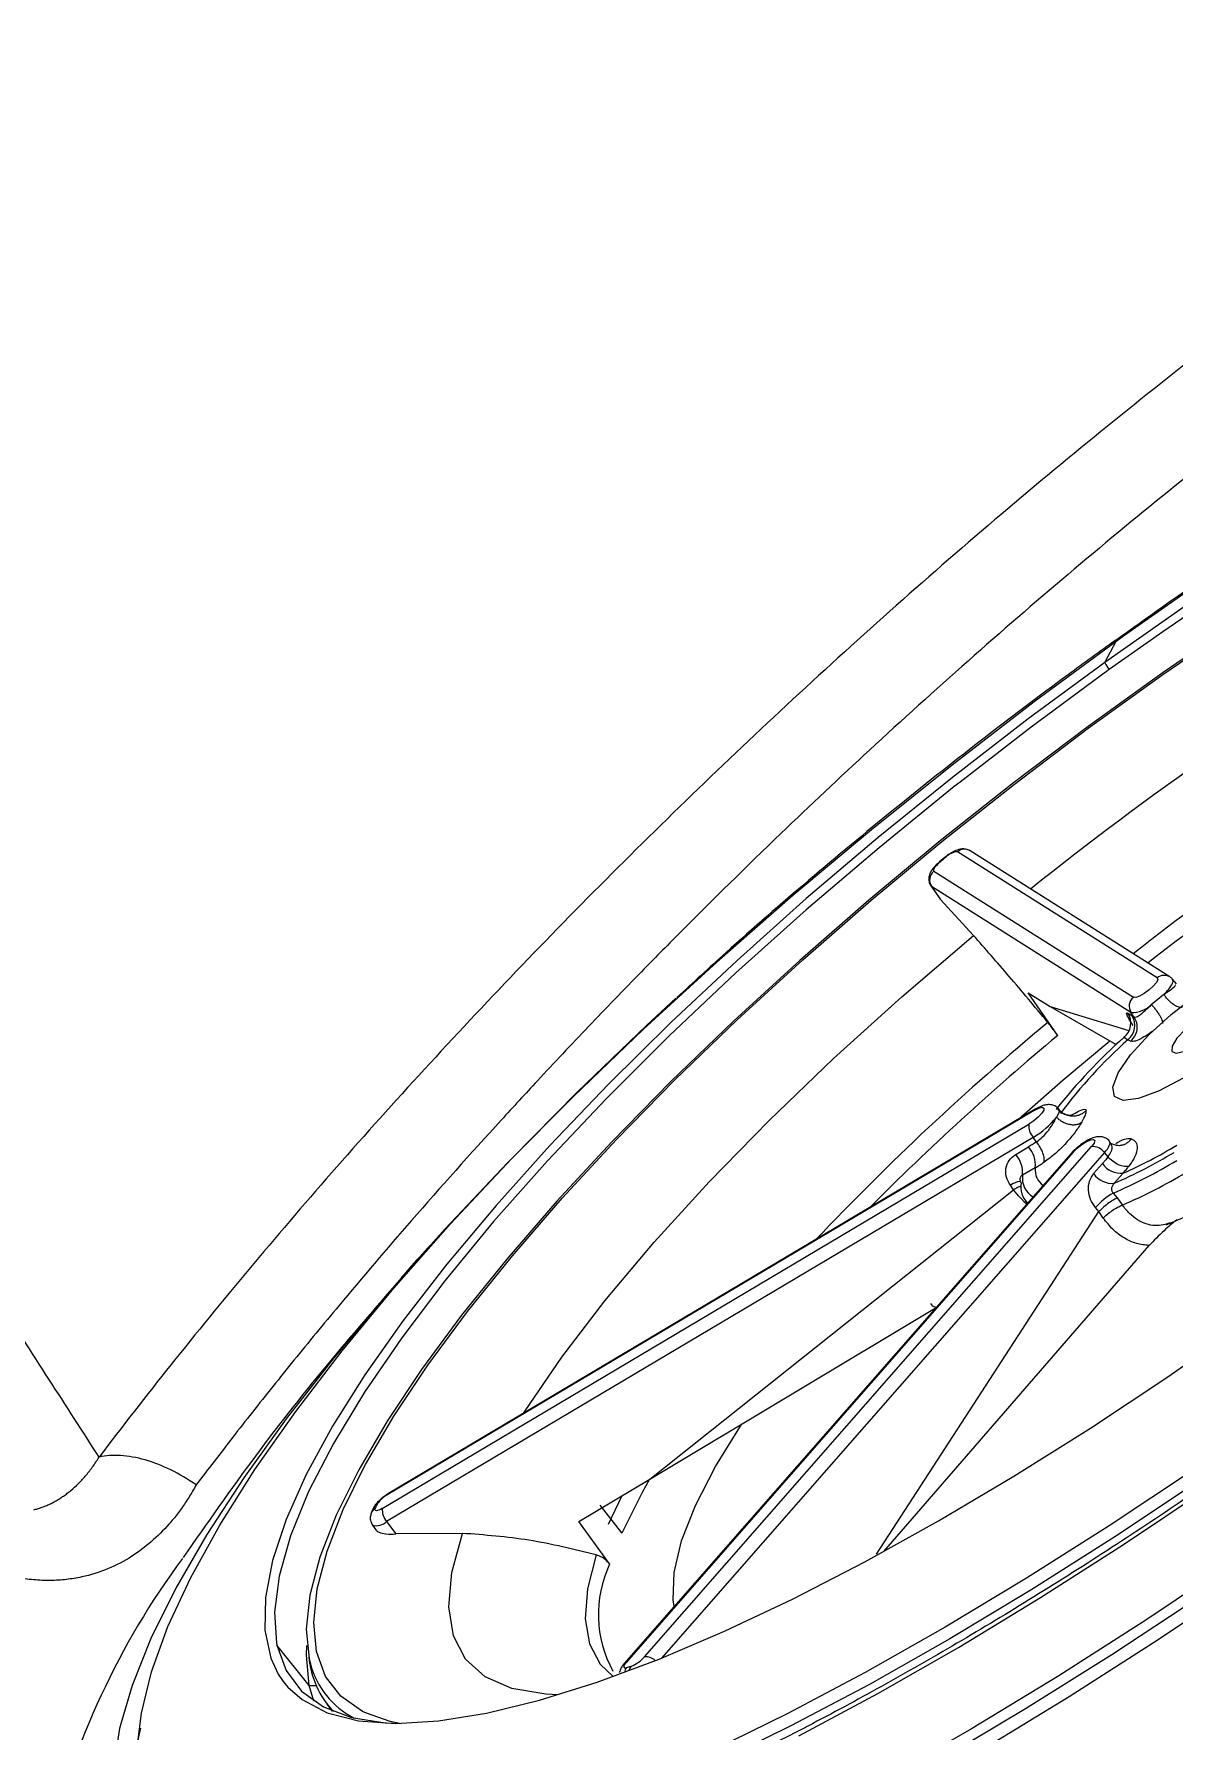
# Model space of a CAD drawing. Extents: x 0 to 84, y -21 to 126.
# Drawn here: x 64.336 to 66.344, y 11.124 to 14.113 of the extents above; entities that cross this region are included whole.
import ezdxf

# ---------------------------------------------------------------- set-up
doc = ezdxf.new("R2010")
doc.units = 0
doc.header["$MEASUREMENT"] = 0
doc.layers.add('1', color=4, linetype='Continuous')

# ---------------------------------------------------------------- blocks, each defined once
blk = doc.blocks.new('PRODIGY')
at = {"layer": '1', "color": 3, "linetype": 'Continuous', "lineweight": 25}
for p, q in [((66.2219, 13.0063), (66.2421, 13.0438)), ((66.3241, 13.0604), (66.2295, 12.9936)), ((66.2529, 13.0511), (66.2436, 13.0444)), ((66.2523, 13.0499), (66.2529, 13.0511)), ((65.941, 12.6632), (65.9306, 12.6547)), ((66.3141, 12.4506), (65.9627, 12.6727)), ((66.3362, 12.4523), (65.9848, 12.6744)), ((65.9207, 12.6383), (66.2721, 12.4163)), ((65.9157, 12.6126), (65.9312, 12.5902)), ((66.2679, 12.3897), (65.9166, 12.6118)), ((65.9166, 12.6118), (65.932, 12.5894)), ((65.9906, 12.5252), (65.932, 12.5894)), ((66.3482, 12.4398), (66.341, 12.4481)), ((66.1386, 12.3495), (66.087, 12.4244)), ((66.087, 12.4244), (66.1255, 12.4001)), ((66.3152, 12.4123), (66.3041, 12.4035)), ((66.3258, 12.4212), (66.3152, 12.4123)), ((66.1255, 12.4001), (66.2643, 12.3581)), ((66.1255, 12.4001), (66.242, 12.3333)), ((66.2624, 12.3885), (66.2693, 12.3841)), ((66.2736, 12.3816), (66.2679, 12.3897)), ((66.1385, 12.3495), (66.1389, 12.3489)), ((66.2557, 12.346), (66.2626, 12.3416)), ((66.2584, 12.3034), (66.2583, 12.3032)), ((66.0976, 12.2171), (64.959, 11.5404)), ((66.0992, 12.219), (64.9605, 11.5423)), ((66.1406, 12.2129), (66.1367, 12.2053)), ((66.1416, 12.218), (66.1406, 12.2129)), ((66.1408, 12.2195), (66.1416, 12.218)), ((64.9495, 11.516), (66.0881, 12.1927)), ((66.0957, 12.1696), (64.9571, 11.493)), ((66.1016, 12.1616), (66.0957, 12.1696)), ((66.1628, 12.1414), (65.3755, 11.2427)), ((66.166, 12.1434), (65.3787, 11.2447)), ((65.4112, 11.2546), (66.1985, 12.1533)), ((66.2212, 12.1427), (65.4412, 11.2523)), ((66.0649, 12.1395), (66.0873, 12.1528)), ((66.2275, 12.1351), (66.2212, 12.1427)), ((66.2329, 12.1577), (66.2315, 12.1608)), ((66.2422, 12.1552), (66.2334, 12.1584)), ((66.0994, 12.116), (66.077, 12.1027)), ((66.2022, 12.1057), (66.2177, 12.1234)), ((66.0612, 12.0774), (66.0557, 12.0851)), ((66.2386, 12.0887), (66.254, 12.1064)), ((65.4206, 11.5673), (66.0612, 12.0774)), ((66.0697, 12.0666), (66.0612, 12.0774)), ((66.0842, 12.0517), (66.0697, 12.0666)), ((66.0818, 12.058), (66.0855, 12.0532)), ((66.2438, 12.0628), (66.2528, 12.0503)), ((65.8199, 11.4351), (66.2113, 12.0387)), ((66.2113, 12.0387), (66.2053, 12.046)), ((66.2192, 12.0272), (66.2113, 12.0387)), ((65.8328, 11.4398), (66.3001, 11.9791)), ((65.4206, 11.5673), (65.9251, 11.8701)), ((65.2957, 11.4931), (65.4206, 11.5673)), ((64.9324, 11.5137), (64.93, 11.5076)), ((65.3325, 11.5217), (65.3708, 11.473)), ((65.3712, 11.5379), (65.347, 11.4876)), ((64.9321, 11.4865), (64.9379, 11.4782)), ((64.9571, 11.493), (64.9734, 11.4709)), ((65.3495, 11.4181), (65.2957, 11.4931)), ((65.0906, 11.472), (64.9734, 11.4709)), ((65.3712, 11.4725), (65.3708, 11.473)), ((65.3495, 11.4181), (65.3499, 11.4175)), ((64.8207, 11.2042), (64.7639, 11.2748)), ((64.829, 11.1763), (64.8207, 11.2042)), ((64.8207, 11.2042), (64.8328, 11.2042)), ((64.8521, 11.1711), (64.8615, 11.1589))]:
    blk.add_line(p, q, dxfattribs=at)
at = {"layer": '1', "color": 3, "linetype": 'Continuous', "lineweight": 25, "flags": 128}
for points in [[(67.9653, 13.8948), (67.9308, 13.8905), (67.8369, 13.8733), (67.7345, 13.8472), (67.6244, 13.8123), (67.507, 13.7689), (67.3833, 13.7172), (67.2537, 13.6576), (67.1192, 13.5903), (66.9805, 13.5158), (66.8384, 13.4344), (66.6937, 13.3468), (66.5473, 13.2533), (66.4001, 13.1546), (66.2529, 13.0511)], [(66.3877, 11.3588), (66.2345, 11.258), (66.0823, 11.1627), (65.9322, 11.0733)], [(67.9031, 13.6532), (67.8988, 13.6574), (67.8581, 13.6852), (67.8058, 13.7035), (67.7425, 13.712), (67.6685, 13.7107), (67.5845, 13.6996), (67.491, 13.6788), (67.3888, 13.6485), (67.2787, 13.6089), (67.1615, 13.5602), (67.038, 13.5029), (66.9093, 13.4374), (66.7763, 13.3642), (66.64, 13.2839), (66.5015, 13.197), (66.3617, 13.1042), (66.2219, 13.0063)], [(67.9404, 13.5573), (67.9237, 13.6033), (67.895, 13.6403), (67.8545, 13.6679), (67.8027, 13.686), (67.7398, 13.6945), (67.6663, 13.6932), (67.5828, 13.6822), (67.49, 13.6616), (67.3885, 13.6315), (67.2791, 13.5921), (67.1627, 13.5438), (67.0401, 13.4869), (66.9122, 13.4218), (66.7801, 13.3491), (66.6448, 13.2693), (66.5072, 13.183), (66.3684, 13.0909), (66.3241, 13.0604)], [(66.7216, 13.2459), (66.5905, 13.1657), (66.458, 13.0797), (66.3249, 12.9886), (66.1923, 12.8932), (66.061, 12.794), (65.9321, 12.6918), (65.8064, 12.5873), (65.6848, 12.4813), (65.5683, 12.3746), (65.4577, 12.2678), (65.3537, 12.1619), (65.2571, 12.0574), (65.1687, 11.9553), (65.089, 11.8562), (65.0187, 11.7609), (64.9581, 11.6699), (64.9079, 11.5841), (64.8682, 11.504), (64.8395, 11.4301), (64.8219, 11.3631), (64.8156, 11.3034), (64.8205, 11.2514), (64.8228, 11.2422)], [(64.9178, 11.589), (64.9201, 11.5933), (64.9699, 11.6783), (65.0299, 11.7684), (65.0996, 11.8629), (65.1785, 11.9611), (65.2662, 12.0622), (65.3618, 12.1657), (65.4648, 12.2707), (65.5744, 12.3764), (65.6899, 12.4822), (65.8103, 12.5872), (65.9348, 12.6907), (66.0626, 12.792), (66.1926, 12.8902), (66.324, 12.9848), (66.4559, 13.075), (66.5872, 13.1602), (66.717, 13.2397)], [(66.2436, 13.0444), (66.0973, 12.9367), (65.9528, 12.8255), (65.811, 12.7116), (65.6725, 12.5955), (65.5384, 12.4781), (65.4093, 12.3599), (65.286, 12.2416), (65.1692, 12.1241), (65.0596, 12.0078), (64.9579, 11.8936), (64.8646, 11.782), (64.7803, 11.6738), (64.7055, 11.5696), (64.6406, 11.47), (64.586, 11.3755), (64.5421, 11.2867), (64.509, 11.2042), (64.4888, 11.1363)], [(66.2219, 13.0063), (66.0867, 12.9068), (65.9534, 12.8037), (65.823, 12.698), (65.6962, 12.5903), (65.5742, 12.4814), (65.4577, 12.3721), (65.3476, 12.2631), (65.2447, 12.1554), (65.1498, 12.0496), (65.0634, 11.9464), (64.9863, 11.8468), (64.919, 11.7512), (64.8619, 11.6606), (64.8156, 11.5754), (64.7802, 11.4964), (64.7562, 11.4241), (64.7436, 11.3589), (64.7425, 11.3015), (64.753, 11.2521), (64.7663, 11.224)], [(66.2295, 12.9936), (66.0921, 12.8924), (65.9669, 12.7956)], [(65.9669, 12.7956), (65.9566, 12.7875), (65.8242, 12.6798), (65.6957, 12.5702), (65.5721, 12.4594), (65.4545, 12.3482), (65.3436, 12.2376), (65.2404, 12.1283), (65.1455, 12.0212), (65.0598, 11.917), (64.9838, 11.8167), (64.9182, 11.7208), (64.8634, 11.6303), (64.8198, 11.5456), (64.7878, 11.4675), (64.7676, 11.3966), (64.7594, 11.3334), (64.7632, 11.2784)], [(65.9316, 12.6545), (65.9309, 12.6548), (65.9307, 12.6548)], [(65.9409, 12.6631), (65.9411, 12.6632), (65.9418, 12.6629)], [(65.9166, 12.6118), (65.916, 12.6122), (65.9157, 12.6126)], [(65.1978, 11.6833), (65.2008, 11.6881), (65.2654, 11.7823), (65.3414, 11.8815), (65.4282, 11.9847), (65.5249, 12.091), (65.6306, 12.1992), (65.7442, 12.3084), (65.8646, 12.4174), (65.9906, 12.5252)], [(66.3598, 12.2739), (66.3175, 12.2515), (66.2814, 12.238), (66.2544, 12.2346), (66.2388, 12.2416), (66.2357, 12.2582), (66.2454, 12.2833), (66.2672, 12.3148), (66.2993, 12.3501), (66.339, 12.3863), (66.3832, 12.4206), (66.4283, 12.4501)], [(66.3141, 12.4506), (66.315, 12.4477), (66.3126, 12.4426), (66.3073, 12.4361), (66.2997, 12.4292), (66.2912, 12.423), (66.2829, 12.4183), (66.2762, 12.416), (66.2721, 12.4163)], [(64.5195, 11.1086), (64.5252, 11.1552), (64.5429, 11.228), (64.572, 11.3078), (64.6123, 11.3941), (64.6634, 11.4865), (64.7252, 11.5842), (64.7972, 11.6868), (64.879, 11.7936), (64.97, 11.9039), (65.0698, 12.0171), (65.1776, 12.1324), (65.2929, 12.2493), (65.4149, 12.3668), (65.4665, 12.4149)], [(66.4059, 12.3926), (66.3844, 12.378), (66.3644, 12.361), (66.3489, 12.3441), (66.3403, 12.33), (66.3398, 12.3207), (66.3476, 12.3178), (66.3625, 12.3215), (66.3822, 12.3314)], [(66.0696, 12.2014), (66.1486, 12.2708), (66.2308, 12.3397)], [(66.0976, 12.2171), (66.1055, 12.221), (66.1114, 12.2225), (66.1146, 12.2213), (66.1144, 12.2176), (66.1109, 12.212), (66.1047, 12.2053), (66.0967, 12.1985), (66.0881, 12.1927)], [(66.0976, 12.2171), (66.0985, 12.2185), (66.0992, 12.219)], [(66.166, 12.1434), (66.164, 12.1425), (66.1628, 12.1414)], [(66.166, 12.1434), (66.1729, 12.1503), (66.1813, 12.1569), (66.1898, 12.1622), (66.1971, 12.1654), (66.2022, 12.166), (66.2042, 12.1639), (66.2029, 12.1595), (66.1985, 12.1533)], [(66.2367, 12.0713), (66.2407, 12.0666), (66.2438, 12.0628)], [(64.7833, 11.2011), (64.8082, 11.1791), (64.8525, 11.1559), (64.9076, 11.1418), (64.9731, 11.137), (65.0485, 11.1415), (65.1331, 11.1552), (65.2266, 11.1781), (65.3281, 11.21), (65.4369, 11.2506), (65.5522, 11.2996), (65.6733, 11.3568), (65.7992, 11.4217), (65.9291, 11.4938), (66.0619, 11.5726), (66.1968, 11.6575), (66.3328, 11.748), (66.4689, 11.8433)], [(66.5341, 11.6671), (66.3868, 11.564), (66.2395, 11.4657), (66.0933, 11.3729), (65.9488, 11.2861), (65.8072, 11.2059), (65.6692, 11.1328), (65.5357, 11.0672), (65.4075, 11.0095), (65.2853, 10.9601), (65.1701, 10.9192), (65.0623, 10.8872), (64.9628, 10.8642), (64.8721, 10.8504), (64.7908, 10.8458), (64.7294, 10.8492)], [(66.5224, 11.6854), (66.376, 11.5828), (66.2296, 11.4851), (66.0842, 11.3929), (65.9406, 11.3067), (65.7999, 11.2269), (65.6627, 11.1543), (65.53, 11.089), (65.4025, 11.0317), (65.2811, 10.9826), (65.1666, 10.942), (65.0595, 10.9101), (64.9606, 10.8873), (64.8704, 10.8735), (64.8436, 10.8711)], [(65.4634, 11.343), (65.4618, 11.3551), (65.4635, 11.4031), (65.4765, 11.4586), (65.5008, 11.521), (65.536, 11.5897), (65.5819, 11.6639), (65.5824, 11.6647)], [(64.4888, 11.1363), (64.4869, 11.1284), (64.4761, 11.0597)], [(65.6832, 11.1152), (65.8219, 11.1898), (65.964, 11.2711), (66.1086, 11.3587), (66.255, 11.4522), (66.4023, 11.551), (66.5495, 11.6544)], [(64.9217, 11.155), (64.9147, 11.1584), (64.8767, 11.185), (64.8496, 11.2201), (64.8336, 11.2636), (64.8287, 11.3152), (64.8349, 11.3743), (64.8524, 11.4407), (64.8808, 11.5139), (64.9178, 11.589)], [(64.9605, 11.5423), (64.9599, 11.5418), (64.959, 11.5404)], [(65.4203, 11.5675), (65.4069, 11.5439), (65.3712, 11.4725)], [(66.6085, 11.5351), (66.4523, 11.4253), (66.2961, 11.3204), (66.1408, 11.2209), (65.9872, 11.1274), (65.8361, 11.0405), (65.6885, 10.9605), (65.5451, 10.888), (65.4067, 10.8233), (65.2742, 10.7669), (65.1483, 10.719), (65.0296, 10.6798), (64.9188, 10.6498), (64.8166, 10.6289), (64.7235, 10.6173), (64.64, 10.615), (64.5667, 10.6222), (64.5039, 10.6387), (64.4519, 10.6645), (64.4111, 10.6993), (64.3817, 10.7431), (64.3639, 10.7955)], [(64.9495, 11.516), (64.9464, 11.5143), (64.9435, 11.513), (64.9411, 11.5121), (64.939, 11.5118), (64.9376, 11.512), (64.9367, 11.5127), (64.9364, 11.5139), (64.9368, 11.5155)], [(66.6311, 11.5009), (66.4736, 11.3901), (66.316, 11.2843), (66.1592, 11.1839), (66.0042, 11.0895), (65.8518, 11.0018), (65.7028, 10.9211), (65.5581, 10.8479), (65.4185, 10.7827), (65.2848, 10.7257), (65.1577, 10.6774), (65.0379, 10.6379), (64.9262, 10.6075), (64.823, 10.5865), (64.7291, 10.5748), (64.6449, 10.5725), (64.5709, 10.5797), (64.5075, 10.5964), (64.463, 10.6174)], [(65.2595, 11.1877), (65.2376, 11.1886), (65.1779, 11.1986), (65.1306, 11.2193), (65.096, 11.2504), (65.0746, 11.2917), (65.0665, 11.3427), (65.0719, 11.403), (65.0906, 11.472)], [(65.3261, 11.434), (65.3107, 11.3741), (65.3067, 11.3217), (65.3144, 11.2773), (65.3334, 11.2414), (65.3558, 11.2197)], [(64.7639, 11.2748), (64.78, 11.2301), (64.8074, 11.1938), (64.8458, 11.1663), (64.8951, 11.1477), (64.9548, 11.1383), (64.9826, 11.1371)], [(64.8207, 11.2042), (64.816, 11.2572), (64.8168, 11.2743)], [(65.3755, 11.2427), (65.3767, 11.2437), (65.3787, 11.2447)], [(64.7663, 11.224), (64.7749, 11.2112), (64.7833, 11.2011)], [(64.9797, 11.1371), (64.9632, 11.1407), (64.9217, 11.155)]]:
    blk.add_lwpolyline(points, dxfattribs=at)
at = {"layer": '1', "color": 3, "linetype": 'Continuous', "lineweight": 25}
for centre, radius, start, end in [((69.7727, 8.0076), 5.8914, 120.94253, 128.67437), ((66.2605, 13.0208), 0.0412, 200.6038, 221.2582), ((69.5096, 8.3496), 5.2586, 121.3134, 128.0064), ((69.5752, 8.2586), 5.3419, 122.4148, 127.8494), ((65.9749, 12.6582), 0.019, 58.516, 130.0777), ((65.9549, 12.6228), 0.0393, 126.2579, 151.3598), ((69.3529, 8.4824), 5.3956, 129.213, 129.3529), ((65.9641, 12.6425), 0.0303, 92.6764, 137.5655), ((65.9332, 12.6228), 0.0199, 128.6998, 213.5222), ((65.9225, 12.6402), 0.00259, 146.1181, 226.951), ((66.3263, 12.4362), 0.0188, 58.2501, 130.3307), ((66.2818, 12.4707), 0.0662, 311.7157, 333.6035), ((66.3349, 12.4446), 0.00705, 331.2084, 29.4186), ((66.2846, 12.4007), 0.0199, 128.6959, 213.5246), ((66.2358, 12.3709), 0.0319, 308.6969, 33.5254), ((66.2427, 12.3665), 0.0319, 308.6818, 33.5395), ((66.2695, 12.4398), 0.0501, 268.1685, 313.5729), ((69.0753, 8.8069), 4.6297, 129.6426, 136.5726), ((69.2369, 8.6298), 4.8404, 129.7937, 135.1131), ((66.9298, 11.5913), 1.0119, 131.7707, 141.6796), ((66.8345, 11.6986), 0.8605, 131.6491, 143.3873), ((66.0227, 12.2949), 0.145, 300.215, 321.8298), ((66.1184, 12.1899), 0.0304, 174.724, 221.6579), ((66.0286, 12.1071), 0.0486, 354.7197, 41.6587), ((66.051, 12.1204), 0.0487, 354.7234, 41.6484), ((66.2007, 12.1285), 0.025, 34.8301, 95.0435), ((66.1849, 12.1769), 0.0499, 316.7377, 335.4592), ((66.2243, 12.1596), 0.00686, 330.308, 30.358), ((65.8694, 12.931), 0.9196, 293.668, 301.0544), ((65.9001, 12.9014), 0.8702, 293.9971, 301.0236), ((66.1331, 12.1122), 0.0339, 173.569, 233.9459), ((66.2505, 12.1462), 0.04, 214.8306, 275.0469), ((65.8664, 12.9288), 0.934, 293.356, 301.0853), ((66.0759, 12.0589), 0.0331, 95.0796, 127.8355), ((66.1136, 12.082), 0.0396, 169.5279, 225.6719), ((66.1133, 12.097), 0.0366, 171.1734, 241.4064), ((66.235, 12.1285), 0.04, 214.8299, 275.0448), ((65.8828, 12.9076), 0.9338, 293.3439, 301.0859), ((66.292, 11.9704), 0.115, 118.7397, 138.9267), ((64.9842, 11.494), 0.0528, 118.4746, 148.6619), ((64.9447, 11.5019), 0.0158, 120.1183, 158.8882), ((64.947, 11.5079), 0.0157, 120.0558, 158.2538), ((65.4854, 11.3051), 0.5875, 158.7103, 159.0206), ((65.6223, 11.2527), 0.7342, 158.5268, 158.7762), ((64.9798, 11.5132), 0.0304, 174.7287, 221.6497), ((64.939, 11.5113), 0.0258, 254.5054, 314.5153), ((65.7121, 10.6032), 1.3865, 143.5095, 166.7195), ((65.5359, 11.3291), 0.206, 154.5696, 209.0196), ((62.8655, 16.5723), 6.5493, 292.8205, 306.65853), ((64.9962, 11.3238), 0.2374, 191.037, 191.9053), ((64.9821, 11.2697), 0.1629, 185.4647, 223.2189), ((64.9683, 11.2805), 0.1504, 194.7384, 242.8482), ((65.3948, 11.2295), 0.0221, 136.7773, 155.4152), ((65.3649, 11.2952), 0.0616, 291.6612, 318.7458), ((65.4136, 11.2313), 0.0233, 45.0351, 95.8945), ((65.3775, 11.2375), 0.00301, 156.4547, 318.5508), ((65.3931, 11.2243), 0.0175, 139.819, 170.8357), ((64.9257, 12.7379), 1.5694, 286.8156, 287.1167), ((65.4009, 11.2268), 0.0173, 139.9307, 169.2892), ((64.7342, 11.068), 0.2189, 163.8968, 268.7578)]:
    blk.add_arc(centre, radius, start, end, dxfattribs=at)
for points, knots in [([(69.1415, 14.6021), (69.1178, 14.6417), (69.085, 14.6737), (69.002, 14.7216), (68.9518, 14.7376), (68.8355, 14.754), (68.7693, 14.7543), (68.6227, 14.7398), (68.5423, 14.725), (68.3691, 14.6808), (68.2764, 14.6514), (68.0805, 14.5787), (67.9773, 14.5354), (67.6551, 14.3856), (67.4229, 14.259), (67.0607, 14.0331), (66.9376, 13.9519), (66.6891, 13.7786), (66.5636, 13.6865), (66.3126, 13.4931), (66.187, 13.3918), (65.9385, 13.1819), (65.8156, 13.0733), (65.5748, 12.8513), (65.457, 12.7379), (65.229, 12.5091), (65.1189, 12.3937), (64.9087, 12.1639), (64.8086, 12.0494), (64.6674, 11.8806), (64.6219, 11.8248), (64.5339, 11.7145), (64.4915, 11.6601), (64.4508, 11.6063)], [0, 0, 0, 0, 0.0625, 0.0625, 0.125, 0.125, 0.1875, 0.1875, 0.25, 0.25, 0.3125, 0.3125, 0.375, 0.375, 0.5, 0.5, 0.5625, 0.5625, 0.625, 0.625, 0.6875, 0.6875, 0.75, 0.75, 0.8125, 0.8125, 0.875, 0.875, 0.9375, 0.9375, 0.96875, 0.96875, 1, 1, 1, 1]), ([(65.2415, 10.3531), (65.3579, 10.4073), (65.4789, 10.4682), (65.7265, 10.6025), (65.8532, 10.6759), (66.1091, 10.8338), (66.2384, 10.9183), (66.4965, 11.0969), (66.6253, 11.1909), (66.8796, 11.3865), (67.0052, 11.4881), (67.2506, 11.6966), (67.3705, 11.8035), (67.6025, 12.0207), (67.7146, 12.1308), (67.9294, 12.352), (68.0321, 12.4631), (68.3241, 12.7946), (68.4971, 13.0131), (68.7172, 13.3248), (68.784, 13.426), (68.9035, 13.6212), (68.9561, 13.7152), (69.0461, 13.8941), (69.0834, 13.9789), (69.1417, 14.1377), (69.1626, 14.2115), (69.187, 14.3466), (69.1905, 14.4077), (69.1795, 14.5158), (69.1649, 14.5628), (69.1415, 14.6021)], [0, 0, 0, 0, 0.0625, 0.0625, 0.125, 0.125, 0.1875, 0.1875, 0.25, 0.25, 0.3125, 0.3125, 0.375, 0.375, 0.4375, 0.4375, 0.5, 0.5, 0.625, 0.625, 0.6875, 0.6875, 0.75, 0.75, 0.8125, 0.8125, 0.875, 0.875, 0.9375, 0.9375, 1, 1, 1, 1]), ([(69.0818, 14.415), (69.08, 14.418), (69.0764, 14.4238), (69.0705, 14.4323), (69.0644, 14.4407), (69.0578, 14.4487), (69.0508, 14.4566), (69.0435, 14.4642), (69.0358, 14.4716), (69.0276, 14.4788), (69.019, 14.4857), (69.01, 14.4923), (69.0006, 14.4987), (68.9907, 14.5048), (68.9804, 14.5106), (68.9696, 14.5161), (68.9584, 14.5213), (68.9467, 14.5262), (68.9346, 14.5308), (68.9219, 14.535), (68.886, 14.5457), (68.8196, 14.5576), (68.71, 14.5593), (68.5805, 14.545), (68.4023, 14.507), (68.1697, 14.4327), (67.8729, 14.3074), (67.5564, 14.1461), (67.2185, 13.9472), (66.87, 13.7164), (66.5123, 13.4532), (66.2146, 13.2122), (65.9802, 13.0092), (65.8115, 12.8566), (65.6414, 12.6963), (65.5083, 12.5655), (65.3962, 12.4517), (65.3126, 12.3652), (65.2305, 12.2779), (65.1253, 12.1638), (65.007, 12.0312), (64.9007, 11.9064), (64.833, 11.8248), (64.7941, 11.7772), (64.7567, 11.7308), (64.7208, 11.6856), (64.6863, 11.6417), (64.6533, 11.5989), (64.632, 11.571), (64.6215, 11.5572)], [0, 0, 0, 0, 0.004961, 0.009964, 0.015009, 0.020095, 0.025223, 0.030394, 0.035606, 0.04086, 0.046156, 0.051494, 0.056875, 0.062297, 0.067761, 0.073268, 0.078816, 0.084406, 0.090038, 0.095711, 0.101426, 0.136972, 0.173931, 0.212233, 0.251784, 0.315042, 0.374908, 0.437398, 0.497355, 0.558848, 0.620735, 0.683097, 0.71448, 0.745976, 0.774958, 0.809253, 0.822307, 0.841005, 0.859392, 0.872803, 0.907141, 0.936438, 0.946073, 0.955528, 0.964799, 0.973885, 0.982782, 0.991488, 1, 1, 1, 1]), ([(64.4508, 11.6063), (64.3934, 11.6957), (64.3328, 11.7896), (64.2057, 11.9866), (64.1392, 12.0897), (64.0018, 12.3039), (63.931, 12.415), (63.787, 12.6439), (63.7139, 12.7616), (63.604, 12.9421), (63.5674, 13.0029), (63.4942, 13.1258), (63.4577, 13.1879), (63.3487, 13.3757), (63.2766, 13.5034), (63.1355, 13.7629), (63.0664, 13.8947), (62.9324, 14.1628), (62.8674, 14.2992), (62.8053, 14.4384)], [0, 0, 0, 0, 0.125, 0.125, 0.25, 0.25, 0.375, 0.375, 0.5, 0.5, 0.5625, 0.5625, 0.625, 0.625, 0.75, 0.75, 0.875, 0.875, 1, 1, 1, 1]), ([(69.1189, 14.3128), (69.1203, 14.302), (69.1227, 14.2823), (69.122, 14.2502), (69.1196, 14.2214), (69.1165, 14.197), (69.1124, 14.1728), (69.1076, 14.1483), (69.1009, 14.1192), (69.0918, 14.0852), (69.0803, 14.0468), (69.0605, 13.9882), (69.0296, 13.9087), (68.9833, 13.8061), (68.9286, 13.6977), (68.8706, 13.593), (68.8098, 13.4907), (68.7485, 13.3931), (68.6781, 13.2868), (68.5993, 13.1735), (68.5174, 13.0614), (68.4401, 12.96), (68.3749, 12.8771), (68.3239, 12.8139), (68.286, 12.7679), (68.2531, 12.7283), (68.216, 12.6842), (68.1559, 12.614), (68.0658, 12.5114), (67.9377, 12.3708), (67.775, 12.2004), (67.5907, 12.0175), (67.3944, 11.8331), (67.2018, 11.6617), (67.0123, 11.5015), (66.8323, 11.3568), (66.6509, 11.2176), (66.4715, 11.0866), (66.2978, 10.9662), (66.1455, 10.8654), (66.0258, 10.7897), (65.9266, 10.7288), (65.8328, 10.6728), (65.7195, 10.6075), (65.585, 10.5334), (65.4305, 10.4531), (65.3244, 10.4021), (65.2678, 10.3749)], [0, 0, 0, 0, 0.024053, 0.043547, 0.058465, 0.070896, 0.079513, 0.089272, 0.100196, 0.112283, 0.1255, 0.138871, 0.168858, 0.197157, 0.224094, 0.25302, 0.273909, 0.296081, 0.319543, 0.344303, 0.369207, 0.390318, 0.407305, 0.420161, 0.428878, 0.43527, 0.444046, 0.455446, 0.477483, 0.50547, 0.539454, 0.579495, 0.615917, 0.65265, 0.687139, 0.719357, 0.749276, 0.783401, 0.813855, 0.840609, 0.863643, 0.877195, 0.893485, 0.913923, 0.9385, 0.967199, 1, 1, 1, 1]), ([(66.5963, 13.2859), (66.5689, 13.2685), (66.4867, 13.2164), (66.368, 13.136), (66.2777, 13.0712), (66.2412, 13.045)], [0, 0, 0, 0, 0.230055, 0.688779, 1, 1, 1, 1]), ([(66.241, 13.0455), (66.213, 13.0252), (66.1327, 12.9671), (66.0018, 12.8679), (65.8493, 12.7471), (65.7, 12.6227), (65.5726, 12.5122), (65.497, 12.4423), (65.4683, 12.4158)], [0, 0, 0, 0, 0.103557, 0.2974505, 0.4910406, 0.6850895, 0.8804624, 1, 1, 1, 1]), ([(65.9848, 12.6744), (65.9821, 12.6756), (65.9775, 12.6778), (65.9703, 12.6779), (65.9629, 12.6764), (65.9545, 12.6726), (65.9464, 12.6675), (65.9421, 12.6641), (65.9409, 12.6632)], [0, 0, 0, 0, 0.177371, 0.302356, 0.450185, 0.680201, 0.916369, 1, 1, 1, 1]), ([(65.9309, 12.6549), (65.9285, 12.6528), (65.9226, 12.6477), (65.9162, 12.6398), (65.912, 12.6309), (65.9117, 12.6221), (65.9132, 12.6159), (65.9154, 12.6134), (65.9159, 12.6128)], [0, 0, 0, 0, 0.181972, 0.435331, 0.650353, 0.804603, 0.95639, 1, 1, 1, 1]), ([(66.1216, 12.372), (66.0986, 12.3996), (66.0531, 12.4544), (66.0113, 12.5018), (65.9906, 12.5252)], [0, 0, 0, 0, 0.504701, 1, 1, 1, 1]), ([(66.3258, 12.4212), (66.3286, 12.4232), (66.336, 12.4283), (66.3442, 12.4344), (66.3462, 12.4372), (66.347, 12.4384)], [0, 0, 0, 0, 0.263594, 0.688531, 1, 1, 1, 1]), ([(66.341, 12.448), (66.3408, 12.4482), (66.3397, 12.4501), (66.3378, 12.4512), (66.3362, 12.4523)], [0, 0, 0, 0, 0.126988, 1, 1, 1, 1]), ([(66.3588, 12.3991), (66.358, 12.3988), (66.3563, 12.3981), (66.3529, 12.3985), (66.3487, 12.4), (66.3438, 12.4028), (66.3388, 12.4066), (66.334, 12.4112), (66.3295, 12.4162), (66.327, 12.4196), (66.3258, 12.4212)], [0, 0, 0, 0, 0.114886, 0.238034, 0.367364, 0.499998, 0.632647, 0.761963, 0.885109, 1, 1, 1, 1]), ([(66.2718, 12.3664), (66.2702, 12.3688), (66.2657, 12.3756), (66.2612, 12.3838), (66.2592, 12.3896), (66.2613, 12.3889), (66.2624, 12.3885)], [0, 0, 0, 0, 0.1559546, 0.4352977, 0.7155264, 1, 1, 1, 1]), ([(66.2674, 12.339), (66.27, 12.3418), (66.2756, 12.3475), (66.2794, 12.3592), (66.2791, 12.3715), (66.2754, 12.3783), (66.2736, 12.3816)], [0, 0, 0, 0, 0.240878, 0.500004, 0.759117, 1, 1, 1, 1]), ([(66.2736, 12.3816), (66.2728, 12.382), (66.2714, 12.3828), (66.2699, 12.3837), (66.2693, 12.3841)], [0, 0, 0, 0, 0.5599899, 1, 1, 1, 1]), ([(66.2736, 12.3816), (66.2748, 12.3814), (66.2774, 12.3812), (66.285, 12.3861), (66.2943, 12.3941), (66.3014, 12.4009), (66.3041, 12.4035)], [0, 0, 0, 0, 0.234987, 0.4909477, 0.8064297, 1, 1, 1, 1]), ([(66.3041, 12.4035), (66.3054, 12.4019), (66.3082, 12.3987), (66.3123, 12.3935), (66.3161, 12.388), (66.3194, 12.3828), (66.3218, 12.3781), (66.3233, 12.3743), (66.3238, 12.3715), (66.3235, 12.3705), (66.3233, 12.37)], [0, 0, 0, 0, 0.114907, 0.238035, 0.367333, 0.499994, 0.632644, 0.761953, 0.885075, 1, 1, 1, 1]), ([(66.1385, 12.3495), (66.1365, 12.3524), (66.1329, 12.3575), (66.1271, 12.3652), (66.1235, 12.3696), (66.1216, 12.372)], [0, 0, 0, 0, 0.374276, 0.655927, 1, 1, 1, 1]), ([(66.3099, 12.3597), (66.3082, 12.3584), (66.3003, 12.3523), (66.2885, 12.3447), (66.2751, 12.3379), (66.2699, 12.3387), (66.2674, 12.339)], [0, 0, 0, 0, 0.078153, 0.379409, 0.68671, 1, 1, 1, 1]), ([(66.2557, 12.346), (66.2559, 12.3466), (66.2562, 12.3475), (66.2569, 12.3473), (66.257, 12.3473)], [0, 0, 0, 0, 0.799075, 1, 1, 1, 1]), ([(66.2626, 12.3416), (66.2635, 12.3411), (66.2652, 12.3402), (66.2667, 12.3394), (66.2674, 12.339)], [0, 0, 0, 0, 0.560045, 1, 1, 1, 1]), ([(66.1408, 12.2194), (66.1406, 12.2196), (66.139, 12.2223), (66.134, 12.2251), (66.1271, 12.2273), (66.1198, 12.2273), (66.1109, 12.2253), (66.1037, 12.2215), (66.0992, 12.219)], [0, 0, 0, 0, 0.02013, 0.188282, 0.333854, 0.481874, 0.66815, 1, 1, 1, 1]), ([(66.1016, 12.1616), (66.1052, 12.1644), (66.1126, 12.1701), (66.1235, 12.1826), (66.1319, 12.1952), (66.1354, 12.2025), (66.1367, 12.2053)], [0, 0, 0, 0, 0.235004, 0.490954, 0.806442, 1, 1, 1, 1]), ([(66.1367, 12.2053), (66.1381, 12.2039), (66.1411, 12.201), (66.1466, 12.1973), (66.1529, 12.1943), (66.1596, 12.1924), (66.1661, 12.1916), (66.1721, 12.1922), (66.1773, 12.1937), (66.1799, 12.1954), (66.1811, 12.1963)], [0, 0, 0, 0, 0.114878, 0.238031, 0.367366, 0.5, 0.63262, 0.761956, 0.885072, 1, 1, 1, 1]), ([(66.1416, 12.218), (66.1417, 12.2185), (66.1418, 12.2194), (66.1399, 12.2184), (66.1393, 12.218)], [0, 0, 0, 0, 0.641433, 1, 1, 1, 1]), ([(66.1633, 12.208), (66.1634, 12.2081), (66.1635, 12.2083), (66.1629, 12.2083), (66.1621, 12.2083), (66.1603, 12.2082), (66.1556, 12.2084), (66.1498, 12.2103), (66.1437, 12.2141), (66.1409, 12.2173), (66.1394, 12.2189)], [0, 0, 0, 0, 0.084149, 0.146326, 0.170962, 0.193048, 0.332303, 0.608487, 0.793002, 1, 1, 1, 1]), ([(66.1892, 12.2169), (66.1877, 12.2155), (66.1846, 12.2126), (66.1788, 12.2094), (66.1722, 12.2072), (66.1651, 12.2066), (66.158, 12.2076), (66.1515, 12.21), (66.1459, 12.2134), (66.143, 12.2165), (66.1416, 12.218)], [0, 0, 0, 0, 0.114886, 0.238034, 0.367331, 0.499988, 0.63264, 0.761964, 0.885104, 1, 1, 1, 1]), ([(66.1628, 12.2085), (66.1673, 12.2111), (66.1772, 12.2166), (66.1866, 12.2205), (66.1884, 12.2181), (66.1892, 12.2169)], [0, 0, 0, 0, 0.303267, 0.668318, 1, 1, 1, 1]), ([(66.1811, 12.1963), (66.1837, 12.201), (66.1888, 12.2105), (66.1891, 12.2148), (66.1892, 12.2169)], [0, 0, 0, 0, 0.500589, 1, 1, 1, 1]), ([(66.1811, 12.1963), (66.1775, 12.1905), (66.1702, 12.1789), (66.1539, 12.1594), (66.1352, 12.1404), (66.1215, 12.1305), (66.1146, 12.1255)], [0, 0, 0, 0, 0.2425957, 0.4901183, 0.7425851, 1, 1, 1, 1]), ([(66.2235, 12.1679), (66.2226, 12.1685), (66.2197, 12.1702), (66.214, 12.1709), (66.2065, 12.1705), (66.1974, 12.1675), (66.1862, 12.1615), (66.1738, 12.1525), (66.1665, 12.1456), (66.1632, 12.1418), (66.1628, 12.1414)], [0, 0, 0, 0, 0.043258, 0.139481, 0.243501, 0.388854, 0.600666, 0.782557, 0.975795, 1, 1, 1, 1]), ([(66.0557, 12.0851), (66.0528, 12.0898), (66.0472, 12.0993), (66.0468, 12.1152), (66.0524, 12.1298), (66.0608, 12.1362), (66.0649, 12.1395)], [0, 0, 0, 0, 0.2481315, 0.4969624, 0.7466078, 1, 1, 1, 1]), ([(66.1016, 12.1616), (66.099, 12.1599), (66.0943, 12.1569), (66.0895, 12.154), (66.0873, 12.1528)], [0, 0, 0, 0, 0.55997, 1, 1, 1, 1]), ([(66.1146, 12.1255), (66.115, 12.1275), (66.1158, 12.1317), (66.1134, 12.1414), (66.1085, 12.1521), (66.1039, 12.1585), (66.1016, 12.1616)], [0, 0, 0, 0, 0.240883, 0.500013, 0.759164, 1, 1, 1, 1]), ([(66.2299, 12.1628), (66.2291, 12.1639), (66.2275, 12.1662), (66.2249, 12.1673), (66.2235, 12.1679)], [0, 0, 0, 0, 0.4569384, 1, 1, 1, 1]), ([(66.2275, 12.1351), (66.2296, 12.1382), (66.2338, 12.1448), (66.2356, 12.1532), (66.2336, 12.1565), (66.2329, 12.1577)], [0, 0, 0, 0, 0.365623, 0.763846, 1, 1, 1, 1]), ([(66.2685, 12.1668), (66.2646, 12.167), (66.257, 12.1674), (66.2463, 12.1614), (66.241, 12.1584)], [0, 0, 0, 0, 0.50058, 1, 1, 1, 1]), ([(66.2685, 12.1668), (66.2672, 12.1653), (66.2645, 12.1621), (66.2595, 12.1584), (66.2537, 12.1558), (66.2477, 12.1546), (66.2438, 12.1551), (66.2421, 12.1553)], [0, 0, 0, 0, 0.188194, 0.389863, 0.60176, 0.819029, 1, 1, 1, 1]), ([(66.2685, 12.1668), (66.2716, 12.1653), (66.2779, 12.1624), (66.2797, 12.1508), (66.2762, 12.136), (66.2683, 12.1245), (66.2643, 12.1188)], [0, 0, 0, 0, 0.242595, 0.490108, 0.742604, 1, 1, 1, 1]), ([(66.0994, 12.116), (66.1023, 12.1177), (66.1074, 12.1208), (66.1124, 12.1241), (66.1146, 12.1255)], [0, 0, 0, 0, 0.560016, 1, 1, 1, 1]), ([(66.2275, 12.1351), (66.2257, 12.1328), (66.2225, 12.1289), (66.2192, 12.1251), (66.2177, 12.1234)], [0, 0, 0, 0, 0.559981, 1, 1, 1, 1]), ([(66.2643, 12.1188), (66.2618, 12.1184), (66.2565, 12.1176), (66.2462, 12.1208), (66.2357, 12.1268), (66.2302, 12.1324), (66.2275, 12.1351)], [0, 0, 0, 0, 0.240877, 0.499987, 0.759136, 1, 1, 1, 1]), ([(66.254, 12.1064), (66.256, 12.1087), (66.2595, 12.1127), (66.2628, 12.1169), (66.2643, 12.1188)], [0, 0, 0, 0, 0.56001, 1, 1, 1, 1]), ([(66.3307, 12.0156), (66.3399, 12.0196), (66.3673, 12.0314), (66.4148, 12.0565), (66.4717, 12.0912), (66.5126, 12.1195), (66.5338, 12.1353), (66.5374, 12.1379)], [0, 0, 0, 0, 0.142839, 0.424364, 0.696783, 0.948663, 1, 1, 1, 1]), ([(66.0746, 12.0833), (66.0744, 12.0833), (66.0727, 12.0832), (66.0679, 12.0812), (66.0633, 12.0786), (66.0612, 12.0774)], [0, 0, 0, 0, 0.067748, 0.581217, 1, 1, 1, 1]), ([(66.077, 12.1027), (66.0759, 12.102), (66.0742, 12.1011), (66.0729, 12.0989), (66.0724, 12.097), (66.0723, 12.0951), (66.0727, 12.0931), (66.0734, 12.0911), (66.0742, 12.0898), (66.0746, 12.0892)], [0, 0, 0, 0, 0.285944, 0.417395, 0.542256, 0.661318, 0.776242, 0.888612, 1, 1, 1, 1]), ([(66.2053, 12.046), (66.2021, 12.0506), (66.1958, 12.0599), (66.1923, 12.0769), (66.194, 12.0935), (66.1995, 12.1016), (66.2022, 12.1057)], [0, 0, 0, 0, 0.248122, 0.496947, 0.746592, 1, 1, 1, 1]), ([(66.2386, 12.0887), (66.2373, 12.0874), (66.2354, 12.0854), (66.2341, 12.082), (66.2336, 12.0796), (66.2337, 12.0772), (66.2343, 12.075), (66.2352, 12.0729), (66.2362, 12.0718), (66.2367, 12.0713)], [0, 0, 0, 0, 0.285851, 0.417397, 0.542224, 0.661361, 0.776316, 0.888623, 1, 1, 1, 1]), ([(66.2438, 12.0628), (66.2411, 12.0615), (66.2359, 12.0589), (66.2268, 12.0526), (66.2181, 12.0455), (66.2135, 12.0409), (66.2113, 12.0387)], [0, 0, 0, 0, 0.24999, 0.499994, 0.75, 1, 1, 1, 1]), ([(66.2192, 12.0272), (66.2215, 12.0295), (66.226, 12.0342), (66.235, 12.0409), (66.2444, 12.0467), (66.25, 12.0491), (66.2528, 12.0503)], [0, 0, 0, 0, 0.249335, 0.500013, 0.75069, 1, 1, 1, 1]), ([(66.339, 12.0192), (66.3295, 12.0164), (66.315, 12.0122), (66.2946, 12.0166), (66.2794, 12.0238), (66.2649, 12.0348), (66.2568, 12.0451), (66.2528, 12.0503)], [0, 0, 0, 0, 0.31516, 0.480548, 0.649604, 0.822637, 1, 1, 1, 1]), ([(65.0744, 12.0227), (65.0479, 11.9946), (65.013, 11.9576), (64.9809, 11.9198), (64.9733, 11.9107)], [0, 0, 0, 0, 0.761077, 1, 1, 1, 1]), ([(66.3001, 11.9791), (66.2926, 11.9799), (66.2777, 11.9813), (66.2558, 11.9915), (66.2357, 12.0065), (66.2247, 12.0204), (66.2192, 12.0272)], [0, 0, 0, 0, 0.25557, 0.505488, 0.755584, 1, 1, 1, 1]), ([(66.3487, 12.0244), (66.341, 12.018), (66.323, 12.003), (66.3085, 11.9878), (66.3001, 11.9791)], [0, 0, 0, 0, 0.426714, 1, 1, 1, 1]), ([(64.9516, 11.8854), (64.9211, 11.8502), (64.8422, 11.7591), (64.7236, 11.6083), (64.6408, 11.4895), (64.5991, 11.4297)], [0, 0, 0, 0, 0.238205, 0.616616, 1, 1, 1, 1]), ([(65.9248, 11.8698), (65.9248, 11.8698), (65.9198, 11.8705), (65.9177, 11.8737), (65.9156, 11.8768)], [0, 0, 0, 0, 0.004511, 1, 1, 1, 1]), ([(66.5477, 11.6616), (66.5236, 11.6444), (66.4535, 11.5943), (66.3371, 11.5145), (66.1993, 11.4238), (66.0625, 11.3382), (65.9277, 11.2578), (65.7954, 11.1833), (65.6665, 11.115), (65.5416, 11.0532), (65.4214, 10.9983), (65.3066, 10.9506), (65.1979, 10.9103), (65.0959, 10.8776), (65.0013, 10.8526), (64.9146, 10.8354), (64.8365, 10.826), (64.7675, 10.8242), (64.7081, 10.8296), (64.6585, 10.8417), (64.6191, 10.8603), (64.5935, 10.8784), (64.5837, 10.8929), (64.5808, 10.8971)], [0, 0, 0, 0, 0.026563, 0.077067, 0.12757, 0.178061, 0.228535, 0.278986, 0.329409, 0.379796, 0.430136, 0.480417, 0.530623, 0.580731, 0.630716, 0.680545, 0.730188, 0.779627, 0.828907, 0.878176, 0.927818, 0.97883, 1, 1, 1, 1]), ([(64.3361, 11.5135), (64.3382, 11.5141), (64.3426, 11.5152), (64.3491, 11.5174), (64.3556, 11.5198), (64.3621, 11.5227), (64.3687, 11.5259), (64.3752, 11.5294), (64.3818, 11.5334), (64.3883, 11.5378), (64.3948, 11.5425), (64.4035, 11.5495), (64.4143, 11.5593), (64.4269, 11.5729), (64.4393, 11.5886), (64.4469, 11.6003), (64.4508, 11.6063)], [0, 0, 0, 0, 0.040896, 0.083276, 0.127182, 0.172654, 0.219727, 0.268431, 0.318796, 0.370848, 0.424609, 0.4801, 0.595405, 0.720429, 0.855269, 1, 1, 1, 1]), ([(64.6215, 11.5572), (64.6073, 11.5673), (64.5923, 11.5762), (64.5621, 11.591), (64.5468, 11.597), (64.5169, 11.6056), (64.5024, 11.6082), (64.475, 11.6099), (64.4623, 11.609), (64.4508, 11.6063)], [0, 0, 0, 0, 0.25, 0.25, 0.5, 0.5, 0.75, 0.75, 1, 1, 1, 1]), ([(64.6215, 11.5572), (64.6195, 11.5536), (64.6156, 11.5464), (64.6092, 11.536), (64.6027, 11.5258), (64.5959, 11.516), (64.5888, 11.5065), (64.5815, 11.4972), (64.5669, 11.4801), (64.5438, 11.4569), (64.5079, 11.4299), (64.4671, 11.4084), (64.4275, 11.3959), (64.3934, 11.3903), (64.3699, 11.3888), (64.3505, 11.3891), (64.3353, 11.39), (64.32, 11.3917), (64.3097, 11.3935), (64.3046, 11.3944)], [0, 0, 0, 0, 0.033288, 0.06628, 0.099002, 0.131479, 0.163738, 0.195804, 0.227706, 0.348014, 0.464151, 0.593491, 0.717883, 0.786881, 0.854944, 0.891408, 0.927661, 0.963819, 1, 1, 1, 1]), ([(64.9605, 11.5423), (64.9579, 11.5406), (64.9518, 11.5367), (64.9427, 11.5287), (64.936, 11.5212), (64.9334, 11.5157), (64.9324, 11.5137)], [0, 0, 0, 0, 0.224137, 0.51005, 0.816973, 1, 1, 1, 1]), ([(64.93, 11.5076), (64.9293, 11.5053), (64.928, 11.5008), (64.9285, 11.4931), (64.931, 11.4887), (64.9322, 11.4866)], [0, 0, 0, 0, 0.336946, 0.679379, 1, 1, 1, 1]), ([(64.938, 11.4783), (64.9397, 11.4767), (64.9433, 11.4732), (64.956, 11.4705), (64.9674, 11.4707), (64.9734, 11.4709)], [0, 0, 0, 0, 0.292921, 0.625176, 1, 1, 1, 1]), ([(65.3261, 11.434), (65.2868, 11.4437), (65.2088, 11.463), (65.1297, 11.469), (65.0906, 11.472)], [0, 0, 0, 0, 0.504706, 1, 1, 1, 1]), ([(65.3495, 11.4181), (65.3471, 11.4208), (65.3431, 11.4255), (65.3349, 11.4309), (65.3292, 11.4329), (65.3261, 11.434)], [0, 0, 0, 0, 0.3742614, 0.6559184, 1, 1, 1, 1]), ([(65.3755, 11.2427), (65.3735, 11.2402), (65.3695, 11.2355), (65.3677, 11.2295), (65.3669, 11.2266)], [0, 0, 0, 0, 0.519183, 1, 1, 1, 1])]:
    blk.add_open_spline(points, degree=3, knots=knots, dxfattribs=at)

msp = doc.modelspace()

# ---------------------------------------------------------------- block references
at = {"layer": '1'}
msp.add_blockref('PRODIGY', (0, 0), dxfattribs=at)

doc.saveas('drawing.dxf')
